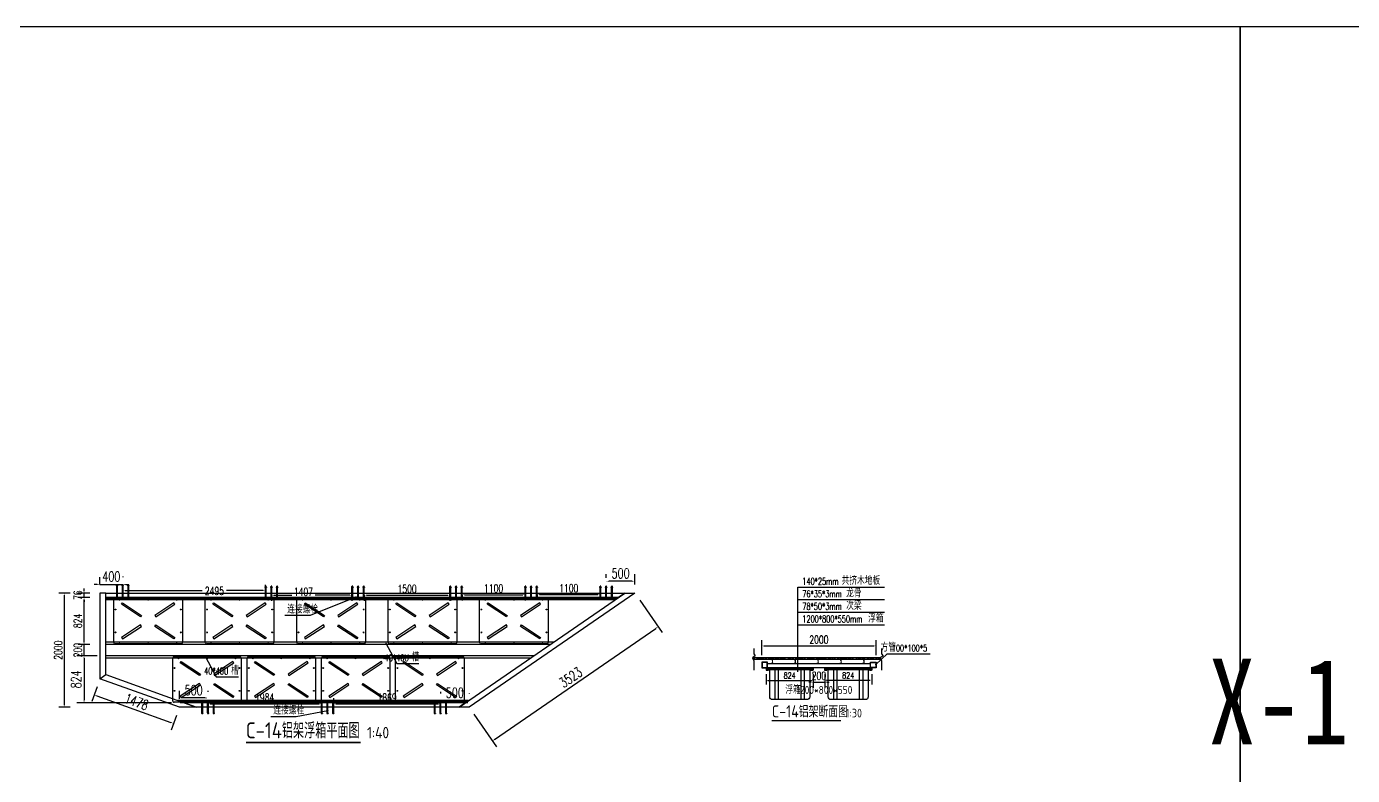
# Model space of a CAD drawing. Extents: x -89702 to 926017, y -610001 to -56924.
# Drawn here: x 89941 to 113140, y -504017 to -490906 of the extents above; entities that cross this region are included whole.
import ezdxf

# ---------------------------------------------------------------- set-up
doc = ezdxf.new("R2010")
doc.units = 0
doc.header["$LTSCALE"] = 10
doc.header["$MEASUREMENT"] = 0
for name, color, linetype in [('BJ02', 2, 'Continuous'), ('DIM_LEAD', 3, 'Continuous'), ('DIM_SYMB', 3, 'Continuous'), ('L-构造线', 6, 'Continuous'), ('PUB_TEXT', 7, 'Continuous'), ('W-FLOAT_BOWL浮筒', 253, 'Continuous'), ('W-STEEL_FRAME钢架', 3, 'Continuous'), ('W-STEEL_KEEL钢龙骨', 5, 'Continuous'), ('W-WOOD_FLOOR木地板', 30, 'Continuous'), ('浮箱U槽', 5, 'Continuous'), ('结构', 1, 'Continuous'), ('螺栓孔位', 2, 'Continuous')]:
    doc.layers.add(name, color=color, linetype=linetype)
doc.styles.add('_TCH_DIM', font='SIMPLEX', dxfattribs={"bigfont": 'GBCBIG'})
doc.styles.get("Standard").update_dxf_attribs({"font": 'gbenor.shx', "bigfont": 'gbcbig.shx'})
doc.styles.add('STANDARD_T3', font='simplex.shx', dxfattribs={"width": 0.7, "bigfont": 'gbcbig.shx'})
doc.styles.add('黑体', font='simhei.ttf', dxfattribs={"width": 0.8})
doc.dimstyles.new('W&&30', dxfattribs={"dimtxt": 105, "dimasz": 30, "dimexe": 75, "dimexo": 90, "dimgap": 30, "dimtad": 1, "dimdec": 0, "dimzin": 0, "dimdsep": 46, "dimtxsty": 'STANDARD_T3', "dimcen": 0.09, "dimclrd": 1, "dimclre": 1, "dimclrt": 7, "dimazin": 2, "dimtfac": 1, "dimtdec": 0, "dimtix": 1, "dimtmove": 2, "dimatfit": 3, "dimfxl": 0, "dimtolj": 1, "dimtzin": 0, "dimarcsym": 0})
doc.dimstyles.new('W&&40', dxfattribs={"dimtxt": 140, "dimasz": 40, "dimexe": 100, "dimexo": 120, "dimgap": 40, "dimtad": 1, "dimdec": 0, "dimzin": 0, "dimdsep": 46, "dimtxsty": 'STANDARD_T3', "dimcen": 0.09, "dimclrd": 1, "dimclre": 1, "dimclrt": 7, "dimazin": 2, "dimtfac": 1, "dimtdec": 0, "dimtix": 1, "dimtmove": 2, "dimatfit": 3, "dimfxl": 0, "dimtolj": 1, "dimtzin": 0, "dimarcsym": 0})
doc.dimstyles.new('W&&50', dxfattribs={"dimtxt": 175, "dimasz": 50, "dimexe": 125, "dimexo": 150, "dimgap": 50, "dimtad": 1, "dimdec": 0, "dimzin": 0, "dimdsep": 46, "dimtxsty": 'STANDARD_T3', "dimcen": 0.09, "dimclrd": 1, "dimclre": 1, "dimclrt": 7, "dimazin": 2, "dimtfac": 1, "dimtdec": 0, "dimtix": 1, "dimtmove": 2, "dimatfit": 3, "dimfxl": 0, "dimtolj": 1, "dimtzin": 0, "dimarcsym": 0})

# ---------------------------------------------------------------- blocks, each defined once
blk = doc.blocks.new('$matou$00000145')
at = {"layer": 'W-FLOAT_BOWL浮筒'}
for p, q in [((-600, -375), (-600, 375)), ((-575, 400), (575, 400)), ((600, 375), (600, -375)), ((575, -400), (-575, -400))]:
    blk.add_line(p, q, dxfattribs=at)
at = {"layer": 'W-FLOAT_BOWL浮筒', "color": 3}
for p, q in [((-507, 370), (-493, 370)), ((-500, 377), (-500, 363)), ((-7, 370), (7, 370)), ((0, 377), (0, 363)), ((493, 370), (507, 370)), ((500, 377), (500, 363)), ((-577, 200), (-563, 200)), ((-570, 207), (-570, 193)), ((563, 200), (577, 200)), ((570, 207), (570, 193)), ((-577, -200), (-563, -200)), ((-570, -193), (-570, -207)), ((563, -200), (577, -200)), ((570, -193), (570, -207)), ((-507, -370), (-493, -370)), ((-500, -377), (-500, -363)), ((-7, -370), (7, -370)), ((0, -377), (0, -363)), ((493, -370), (507, -370)), ((500, -377), (500, -363))]:
    blk.add_line(p, q, dxfattribs=at)
at = {"layer": 'W-FLOAT_BOWL浮筒', "ltscale": 100}
for points in [[(-450, 316), (-117, 95), (-133, 70), (-467, 291)], [(450, 316), (117, 95), (133, 70), (467, 291)], [(-450, -316), (-117, -95), (-133, -70), (-467, -291)], [(450, -316), (117, -95), (133, -70), (467, -291)]]:
    blk.add_lwpolyline(points, close=True, dxfattribs=at)
at = {"layer": 'W-FLOAT_BOWL浮筒'}
for centre in [(-500, 370), (0, 370), (500, 370), (-570, 200), (570, 200), (-570, -200), (570, -200), (-500, -370), (0, -370), (500, -370)]:
    blk.add_circle(centre, 7, dxfattribs=at)
for centre, start, end in [((-575, 375), 90, 180), ((575, 375), 0, 90), ((-575, -375), 180, 270), ((575, -375), 270, 0)]:
    blk.add_arc(centre, 25, start, end, dxfattribs=at)
blk = doc.blocks.new('浮箱')
at = {"layer": 'W-FLOAT_BOWL浮筒', "rotation": 270}
blk.add_blockref('$matou$00000145', (0, 0), dxfattribs=at)
blk = doc.blocks.new('*U132')
at = {"layer": 'W-FLOAT_BOWL浮筒'}
blk.add_blockref('浮箱', (0, 0), dxfattribs=at)
blk = doc.blocks.new('*U133')
at = {"layer": 'W-FLOAT_BOWL浮筒', "color": 0, "linetype": 'ByBlock', "lineweight": -2, "transparency": 16777216}
for p in [(0, 6400), (0, 4800), (0, 3200), (0, 1600), (0, 0)]:
    blk.add_blockref('*U132', p, dxfattribs=at)
blk = doc.blocks.new('*U134')
at = {"layer": 'W-FLOAT_BOWL浮筒'}
blk.add_blockref('浮箱', (0, 0), dxfattribs=at)
blk = doc.blocks.new('*U135')
at = {"layer": 'W-FLOAT_BOWL浮筒', "color": 0, "linetype": 'ByBlock', "lineweight": -2, "transparency": 16777216}
for p in [(0, 3900), (0, 2600), (0, 1300), (0, 0)]:
    blk.add_blockref('*U134', p, dxfattribs=at)
blk = doc.blocks.new('1')
at = {"lineweight": -3}
for p, q in [((-1521938, 1214338), (-1521935, 1214338)), ((-1521938, 1214336), (-1521931, 1214336)), ((-1521938, 1214336), (-1521914, 1214336)), ((-1521936, 1214341), (-1521936, 1214346)), ((-1521936, 1214346), (-1521916, 1214346)), ((-1521935, 1214341), (-1521936, 1214341)), ((-1521934, 1214347), (-1521932, 1214347)), ((-1521933, 1214352), (-1521931, 1214355)), ((-1521933, 1214136), (-1521933, 1214352)), ((-1521919, 1214352), (-1521933, 1214352)), ((-1521932, 1214347), (-1521919, 1214347)), ((-1521932, 1214346), (-1521932, 1214341)), ((-1521921, 1214355), (-1521931, 1214355)), ((-1521919, 1214352), (-1521921, 1214355)), ((-1521919, 1214347), (-1521921, 1214347)), ((-1521921, 1214346), (-1521921, 1214341)), ((-1521919, 1214136), (-1521919, 1214352)), ((-1521917, 1214341), (-1521916, 1214341)), ((-1521914, 1214338), (-1521917, 1214338)), ((-1521916, 1214341), (-1521916, 1214346)), ((-1521938, 1214136), (-1521931, 1214136)), ((-1521938, 1214136), (-1521914, 1214136)), ((-1521938, 1214134), (-1521935, 1214134)), ((-1521935, 1214131), (-1521936, 1214131)), ((-1521936, 1214131), (-1521936, 1214126)), ((-1521936, 1214126), (-1521916, 1214126)), ((-1521934, 1214125), (-1521932, 1214125)), ((-1521932, 1214126), (-1521932, 1214131)), ((-1521932, 1214125), (-1521919, 1214125)), ((-1521921, 1214126), (-1521921, 1214131)), ((-1521919, 1214125), (-1521921, 1214125)), ((-1521914, 1214134), (-1521917, 1214134)), ((-1521917, 1214131), (-1521916, 1214131)), ((-1521916, 1214131), (-1521916, 1214126))]:
    blk.add_line(p, q, dxfattribs=at)
at = {"color": 1}
for p, q in [((-1521936, 1214346), (-1521934, 1214347)), ((-1521919, 1214347), (-1521916, 1214346))]:
    blk.add_line(p, q, dxfattribs=at)
at = {"color": 6, "lineweight": -3}
for p, q in [((-1521931, 1214136), (-1521931, 1214355)), ((-1521921, 1214136), (-1521921, 1214355))]:
    blk.add_line(p, q, dxfattribs=at)
at = {"lineweight": -3}
for points in [[(-1521933, 1214336), (-1521938, 1214336), (-1521938, 1214338), (-1521914, 1214338), (-1521914, 1214336), (-1521919, 1214336)], [(-1521935, 1214338), (-1521935, 1214341), (-1521917, 1214341), (-1521917, 1214338)], [(-1521933, 1214136), (-1521938, 1214136), (-1521938, 1214134), (-1521914, 1214134), (-1521914, 1214136), (-1521919, 1214136)], [(-1521935, 1214134), (-1521935, 1214131), (-1521917, 1214131), (-1521917, 1214134)]]:
    blk.add_lwpolyline(points, dxfattribs=at)
for centre, radius, start, end in [((-1521934, 1214129), 3.22, 223.6028, 316.3972), ((-1521926, 1214140), 14.7, 248.7607, 291.2393), ((-1521919, 1214129), 3.22, 223.6028, 316.3972)]:
    blk.add_arc(centre, radius, start, end, dxfattribs=at)
blk = doc.blocks.new('螺栓孔位')
at = {"layer": '螺栓孔位', "color": 1, "rotation": 270}
for p in [(-1214244, -1521833), (-1214244, -1521933), (-1214244, -1522033)]:
    blk.add_blockref('1', p, dxfattribs=at)
blk = doc.blocks.new('*D534')
at = {"layer": 'Defpoints', "color": 0, "transparency": 16777216}
for p in [(93116, -502703), (95101, -502763), (95101, -502823)]:
    blk.add_point(p, dxfattribs=at)
at = {"layer": '浮箱U槽', "color": 1, "lineweight": -2, "transparency": 16777216}
for p, q in [((95101, -502763), (95101, -502663)), ((93116, -502763), (93116, -502863)), ((93156, -502763), (95061, -502763))]:
    blk.add_line(p, q, dxfattribs=at)
at = {"layer": '浮箱U槽', "color": 1, "transparency": 16777216}
for points in [[(93156, -502756), (93156, -502770), (93116, -502763)], [(95061, -502756), (95061, -502770), (95101, -502763)]]:
    blk.add_solid(points, dxfattribs=at)
at = {"layer": '浮箱U槽', "color": 7, "transparency": 16777216, "insert": (94108, -502653), "char_height": 140, "attachment_point": 5, "style": 'STANDARD_T3'}
blk.add_mtext('\\A1;1984', dxfattribs=at)
blk = doc.blocks.new('*D535')
at = {"layer": 'Defpoints', "color": 0, "transparency": 16777216}
for p in [(97184, -502704), (95315, -502823), (97184, -502764)]:
    blk.add_point(p, dxfattribs=at)
at = {"layer": '浮箱U槽', "color": 1, "lineweight": -2, "transparency": 16777216}
for p, q in [((95315, -502764), (95315, -502664)), ((95355, -502764), (97144, -502764)), ((97184, -502764), (97184, -502864))]:
    blk.add_line(p, q, dxfattribs=at)
at = {"layer": '浮箱U槽', "color": 1, "transparency": 16777216}
for points in [[(95355, -502757), (95355, -502770), (95315, -502764)], [(97144, -502757), (97144, -502770), (97184, -502764)]]:
    blk.add_solid(points, dxfattribs=at)
at = {"layer": '浮箱U槽', "color": 7, "transparency": 16777216, "insert": (96249, -502654), "char_height": 140, "attachment_point": 5, "style": 'STANDARD_T3'}
blk.add_mtext('\\A1;1869', dxfattribs=at)
blk = doc.blocks.new('*D529')
at = {"layer": 'Defpoints', "color": 0, "transparency": 16777216}
for p in [(91626, -500823), (94121, -500778), (94121, -500823)]:
    blk.add_point(p, dxfattribs=at)
at = {"layer": '浮箱U槽', "color": 1, "lineweight": -2, "transparency": 16777216}
for p, q in [((91626, -500778), (91626, -500678)), ((91666, -500778), (93015, -500778)), ((94081, -500778), (93440, -500778)), ((94121, -500778), (94121, -500678))]:
    blk.add_line(p, q, dxfattribs=at)
at = {"layer": '浮箱U槽', "color": 1, "transparency": 16777216}
for points in [[(91666, -500771), (91666, -500785), (91626, -500778)], [(94081, -500771), (94081, -500785), (94121, -500778)]]:
    blk.add_solid(points, dxfattribs=at)
at = {"layer": '浮箱U槽', "color": 7, "transparency": 16777216, "insert": (93228, -500787), "char_height": 140, "attachment_point": 5, "style": 'STANDARD_T3'}
blk.add_mtext('\\A1;2495', dxfattribs=at)
blk = doc.blocks.new('*D530')
at = {"layer": 'Defpoints', "color": 0, "transparency": 16777216}
for p in [(94228, -500704), (95635, -500823), (95635, -500861)]:
    blk.add_point(p, dxfattribs=at)
at = {"layer": '浮箱U槽', "color": 1, "lineweight": -2, "transparency": 16777216}
for p, q in [((94228, -500824), (94228, -500961)), ((94268, -500861), (94581, -500861)), ((95595, -500861), (94988, -500861)), ((95635, -500861), (95635, -500961))]:
    blk.add_line(p, q, dxfattribs=at)
at = {"layer": '浮箱U槽', "color": 1, "transparency": 16777216}
for points in [[(94268, -500855), (94268, -500868), (94228, -500861)], [(95595, -500855), (95595, -500868), (95635, -500861)]]:
    blk.add_solid(points, dxfattribs=at)
at = {"layer": '浮箱U槽', "color": 7, "transparency": 16777216, "insert": (94785, -500801), "char_height": 140, "attachment_point": 5, "style": 'STANDARD_T3'}
blk.add_mtext('\\A1;1407', dxfattribs=at)
blk = doc.blocks.new('*D531')
at = {"layer": 'Defpoints', "color": 0, "transparency": 16777216}
for p in [(95849, -500823), (97349, -500823), (97349, -500860)]:
    blk.add_point(p, dxfattribs=at)
at = {"layer": '浮箱U槽', "color": 1, "lineweight": -2, "transparency": 16777216}
for p, q in [((95849, -500860), (95849, -500960)), ((95889, -500860), (97309, -500860)), ((97349, -500860), (97349, -500960))]:
    blk.add_line(p, q, dxfattribs=at)
at = {"layer": '浮箱U槽', "color": 1, "transparency": 16777216}
for points in [[(95889, -500853), (95889, -500867), (95849, -500860)], [(97309, -500853), (97309, -500867), (97349, -500860)]]:
    blk.add_solid(points, dxfattribs=at)
at = {"layer": '浮箱U槽', "color": 7, "transparency": 16777216, "insert": (96599, -500750), "char_height": 140, "attachment_point": 5, "style": 'STANDARD_T3'}
blk.add_mtext('\\A1;1500', dxfattribs=at)
blk = doc.blocks.new('*D532')
at = {"layer": 'Defpoints', "color": 0, "transparency": 16777216}
for p in [(97563, -500823), (98663, -500823), (98663, -500853)]:
    blk.add_point(p, dxfattribs=at)
at = {"layer": '浮箱U槽', "color": 1, "lineweight": -2, "transparency": 16777216}
for p, q in [((97563, -500853), (97563, -500953)), ((97603, -500853), (98623, -500853)), ((98663, -500853), (98663, -500953))]:
    blk.add_line(p, q, dxfattribs=at)
at = {"layer": '浮箱U槽', "color": 1, "transparency": 16777216}
for points in [[(97603, -500846), (97603, -500859), (97563, -500853)], [(98623, -500846), (98623, -500859), (98663, -500853)]]:
    blk.add_solid(points, dxfattribs=at)
at = {"layer": '浮箱U槽', "color": 7, "transparency": 16777216, "insert": (98113, -500743), "char_height": 140, "attachment_point": 5, "style": 'STANDARD_T3'}
blk.add_mtext('\\A1;1100', dxfattribs=at)
blk = doc.blocks.new('*D533')
at = {"layer": 'Defpoints', "color": 0, "transparency": 16777216}
for p in [(98877, -500823), (99977, -500823), (99977, -500849)]:
    blk.add_point(p, dxfattribs=at)
at = {"layer": '浮箱U槽', "color": 1, "lineweight": -2, "transparency": 16777216}
for p, q in [((98877, -500849), (98877, -500949)), ((98917, -500849), (99937, -500849)), ((99977, -500849), (99977, -500949))]:
    blk.add_line(p, q, dxfattribs=at)
at = {"layer": '浮箱U槽', "color": 1, "transparency": 16777216}
for points in [[(98917, -500843), (98917, -500856), (98877, -500849)], [(99937, -500843), (99937, -500856), (99977, -500849)]]:
    blk.add_solid(points, dxfattribs=at)
at = {"layer": '浮箱U槽', "color": 7, "transparency": 16777216, "insert": (99427, -500739), "char_height": 140, "attachment_point": 5, "style": 'STANDARD_T3'}
blk.add_mtext('\\A1;1100', dxfattribs=at)
blk = doc.blocks.new('*D543')
at = {"layer": 'Defpoints', "color": 0, "transparency": 16777216}
for p in [(90947, -501723), (91326, -501723), (91326, -501923)]:
    blk.add_point(p, dxfattribs=at)
at = {"layer": '浮箱U槽', "color": 1, "lineweight": -2, "transparency": 16777216}
for p, q in [((91047, -501723), (90847, -501723)), ((90947, -501683), (90947, -501643)), ((90947, -501923), (90947, -501723)), ((91047, -501923), (90847, -501923)), ((90947, -501963), (90947, -502003))]:
    blk.add_line(p, q, dxfattribs=at)
at = {"layer": '浮箱U槽', "color": 1, "transparency": 16777216}
for points in [[(90940, -501683), (90953, -501683), (90947, -501723)], [(90940, -501963), (90953, -501963), (90947, -501923)]]:
    blk.add_solid(points, dxfattribs=at)
at = {"layer": '浮箱U槽', "color": 7, "transparency": 16777216, "insert": (90837, -501823), "char_height": 140, "attachment_point": 5, "rotation": 90, "style": 'STANDARD_T3'}
blk.add_mtext('\\A1;200', dxfattribs=at)
blk = doc.blocks.new('*D544')
at = {"layer": 'Defpoints', "color": 0, "transparency": 16777216}
for p in [(90947, -500899), (91326, -500899), (91326, -501723)]:
    blk.add_point(p, dxfattribs=at)
at = {"layer": '浮箱U槽', "color": 1, "lineweight": -2, "transparency": 16777216}
for p, q in [((91047, -500899), (90847, -500899)), ((90947, -501683), (90947, -500939)), ((91047, -501723), (90847, -501723))]:
    blk.add_line(p, q, dxfattribs=at)
at = {"layer": '浮箱U槽', "color": 1, "transparency": 16777216}
for points in [[(90940, -500939), (90953, -500939), (90947, -500899)], [(90940, -501683), (90953, -501683), (90947, -501723)]]:
    blk.add_solid(points, dxfattribs=at)
at = {"layer": '浮箱U槽', "color": 7, "transparency": 16777216, "insert": (90837, -501311), "char_height": 140, "attachment_point": 5, "rotation": 90, "style": 'STANDARD_T3'}
blk.add_mtext('\\A1;824', dxfattribs=at)
blk = doc.blocks.new('*D545')
at = {"layer": 'Defpoints', "color": 0, "transparency": 16777216}
for p in [(90947, -500823), (91226, -500823), (91326, -500899)]:
    blk.add_point(p, dxfattribs=at)
at = {"layer": '浮箱U槽', "color": 1, "lineweight": -2, "transparency": 16777216}
for p, q in [((91047, -500823), (90847, -500823)), ((90947, -500783), (90947, -500743)), ((90947, -500899), (90947, -500823)), ((91047, -500899), (90847, -500899)), ((90947, -500939), (90947, -500979))]:
    blk.add_line(p, q, dxfattribs=at)
at = {"layer": '浮箱U槽', "color": 1, "transparency": 16777216}
for points in [[(90940, -500783), (90953, -500783), (90947, -500823)], [(90940, -500939), (90953, -500939), (90947, -500899)]]:
    blk.add_solid(points, dxfattribs=at)
at = {"layer": '浮箱U槽', "color": 7, "transparency": 16777216, "insert": (90837, -500861), "char_height": 140, "attachment_point": 5, "rotation": 90, "style": 'STANDARD_T3'}
blk.add_mtext('\\A1;76', dxfattribs=at)
blk = doc.blocks.new('*D546')
at = {"layer": 'Defpoints', "color": 0, "transparency": 16777216}
for p in [(90605, -500823), (90947, -500823), (90947, -502823)]:
    blk.add_point(p, dxfattribs=at)
at = {"layer": '浮箱U槽', "color": 1, "lineweight": -2, "transparency": 16777216}
for p, q in [((90705, -500823), (90505, -500823)), ((90605, -502783), (90605, -500863)), ((90705, -502823), (90505, -502823))]:
    blk.add_line(p, q, dxfattribs=at)
at = {"layer": '浮箱U槽', "color": 1, "transparency": 16777216}
for points in [[(90599, -500863), (90612, -500863), (90605, -500823)], [(90599, -502783), (90612, -502783), (90605, -502823)]]:
    blk.add_solid(points, dxfattribs=at)
at = {"layer": '浮箱U槽', "color": 7, "transparency": 16777216, "insert": (90495, -501823), "char_height": 140, "attachment_point": 5, "rotation": 90, "style": 'STANDARD_T3'}
blk.add_mtext('\\A1;2000', dxfattribs=at)
blk = doc.blocks.new('*D767')
at = {"layer": 'Defpoints', "color": 0, "transparency": 16777216}
for p in [(102881, -502154), (103705, -502154), (103705, -502351)]:
    blk.add_point(p, dxfattribs=at)
at = {"layer": 'W-STEEL_FRAME钢架', "color": 1, "lineweight": -2, "transparency": 16777216}
for p, q in [((102881, -502244), (102881, -502426)), ((103705, -502244), (103705, -502426)), ((102911, -502351), (103675, -502351))]:
    blk.add_line(p, q, dxfattribs=at)
at = {"layer": 'W-STEEL_FRAME钢架', "color": 1, "transparency": 16777216}
for points in [[(102911, -502346), (102911, -502356), (102881, -502351)], [(103675, -502346), (103675, -502356), (103705, -502351)]]:
    blk.add_solid(points, dxfattribs=at)
at = {"layer": 'W-STEEL_FRAME钢架', "color": 7, "transparency": 16777216, "insert": (103293, -502269), "char_height": 105, "attachment_point": 5, "style": 'STANDARD_T3'}
blk.add_mtext('\\A1;824', dxfattribs=at)
blk = doc.blocks.new('*D768')
at = {"layer": 'Defpoints', "color": 0, "transparency": 16777216}
for p in [(103905, -502154), (104728, -502154), (104728, -502346)]:
    blk.add_point(p, dxfattribs=at)
at = {"layer": 'W-STEEL_FRAME钢架', "color": 1, "lineweight": -2, "transparency": 16777216}
for p, q in [((103905, -502244), (103905, -502421)), ((104728, -502244), (104728, -502421)), ((103935, -502346), (104698, -502346))]:
    blk.add_line(p, q, dxfattribs=at)
at = {"layer": 'W-STEEL_FRAME钢架', "color": 1, "transparency": 16777216}
for points in [[(103935, -502341), (103935, -502351), (103905, -502346)], [(104698, -502341), (104698, -502351), (104728, -502346)]]:
    blk.add_solid(points, dxfattribs=at)
at = {"layer": 'W-STEEL_FRAME钢架', "color": 7, "transparency": 16777216, "insert": (104316, -502264), "char_height": 105, "attachment_point": 5, "style": 'STANDARD_T3'}
blk.add_mtext('\\A1;824', dxfattribs=at)
blk = doc.blocks.new('*D769')
at = {"layer": 'Defpoints', "color": 0, "transparency": 16777216}
for p in [(104804, -501749), (102805, -502032), (104804, -502032)]:
    blk.add_point(p, dxfattribs=at)
at = {"layer": '浮箱U槽', "color": 1, "lineweight": -2, "transparency": 16777216}
for p, q in [((102805, -501912), (102805, -501649)), ((102845, -501749), (104764, -501749)), ((104804, -501912), (104804, -501649))]:
    blk.add_line(p, q, dxfattribs=at)
at = {"layer": '浮箱U槽', "color": 1, "transparency": 16777216}
for points in [[(102845, -501743), (102845, -501756), (102805, -501749)], [(104764, -501743), (104764, -501756), (104804, -501749)]]:
    blk.add_solid(points, dxfattribs=at)
at = {"layer": '浮箱U槽', "color": 7, "transparency": 16777216, "insert": (103804, -501639), "char_height": 140, "attachment_point": 5, "style": 'STANDARD_T3'}
blk.add_mtext('\\A1;2000', dxfattribs=at)
blk = doc.blocks.new('*D770')
at = {"layer": 'Defpoints', "color": 0, "transparency": 16777216}
for p in [(103705, -502175), (103905, -502175), (103905, -502381)]:
    blk.add_point(p, dxfattribs=at)
at = {"layer": 'W-WOOD_FLOOR木地板', "color": 1, "lineweight": -2, "transparency": 16777216}
for p, q in [((103665, -502381), (103625, -502381)), ((103705, -502295), (103705, -502481)), ((103705, -502381), (103905, -502381)), ((103905, -502295), (103905, -502481)), ((103945, -502381), (103985, -502381))]:
    blk.add_line(p, q, dxfattribs=at)
at = {"layer": 'W-WOOD_FLOOR木地板', "color": 1, "transparency": 16777216}
for points in [[(103665, -502375), (103665, -502388), (103705, -502381)], [(103945, -502375), (103945, -502388), (103905, -502381)]]:
    blk.add_solid(points, dxfattribs=at)
at = {"layer": 'W-WOOD_FLOOR木地板', "color": 7, "transparency": 16777216, "insert": (103805, -502271), "char_height": 140, "attachment_point": 5, "style": 'STANDARD_T3'}
blk.add_mtext('\\A1;200', dxfattribs=at)
blk = doc.blocks.new('800')
at = {"color": 5, "lineweight": -3}
for p, q in [((-460, 520), (-460, 0)), ((-400, 520), (-400, 0)), ((0, 0), (0, 520)), ((60, 0), (60, 520))]:
    blk.add_line(p, q, dxfattribs=at)
at = {"color": 5}
blk.add_lwpolyline([(200, 550), (200, 520), (150, 520), (-550, 520), (-600, 520), (-600, 550)], close=True, dxfattribs=at)
at = {"color": 5, "lineweight": -3}
blk.add_lwpolyline([(150, 520), (150, 50, -0.414214), (100, 0), (-500, 0, -0.414214), (-550, 50), (-550, 520)], format="xyb", dxfattribs=at)
blk = doc.blocks.new('*D1549')
at = {"color": 1, "lineweight": -2, "transparency": 16777216}
for p, q in [((97184, -502554), (97184, -502579)), ((97234, -502704), (97634, -502704)), ((97684, -502573), (97684, -502579))]:
    blk.add_line(p, q, dxfattribs=at)
at = {"color": 1, "transparency": 16777216}
for points in [[(97234, -502696), (97234, -502713), (97184, -502704)], [(97634, -502696), (97634, -502713), (97684, -502704)]]:
    blk.add_solid(points, dxfattribs=at)
at = {"layer": 'Defpoints', "color": 0, "transparency": 16777216}
for p in [(97184, -502704), (97684, -502704), (97684, -502723)]:
    blk.add_point(p, dxfattribs=at)
at = {"color": 7, "transparency": 16777216, "insert": (97434, -502567), "char_height": 175, "attachment_point": 5, "style": 'STANDARD_T3'}
blk.add_mtext('\\A1;500', dxfattribs=at)
blk = doc.blocks.new('*D1550')
at = {"color": 1, "lineweight": -2, "transparency": 16777216}
for p, q in [((92616, -502673), (92616, -502535)), ((93066, -502660), (92666, -502660)), ((93116, -502553), (93116, -502535))]:
    blk.add_line(p, q, dxfattribs=at)
at = {"color": 1, "transparency": 16777216}
for points in [[(92666, -502652), (92666, -502668), (92616, -502660)], [(93066, -502652), (93066, -502668), (93116, -502660)]]:
    blk.add_solid(points, dxfattribs=at)
at = {"layer": 'Defpoints', "color": 0, "transparency": 16777216}
for p in [(92616, -502660), (93116, -502703), (92616, -502823)]:
    blk.add_point(p, dxfattribs=at)
at = {"color": 7, "transparency": 16777216, "insert": (92866, -502523), "char_height": 175, "attachment_point": 5, "style": 'STANDARD_T3'}
blk.add_mtext('\\A1;500', dxfattribs=at)
blk = doc.blocks.new('*D1551')
at = {"color": 1, "lineweight": -2, "transparency": 16777216}
for p, q in [((100084, -500554), (100084, -500490)), ((100534, -500615), (100134, -500615)), ((100584, -500673), (100584, -500490))]:
    blk.add_line(p, q, dxfattribs=at)
at = {"color": 1, "transparency": 16777216}
for points in [[(100134, -500607), (100134, -500624), (100084, -500615)], [(100534, -500607), (100534, -500624), (100584, -500615)]]:
    blk.add_solid(points, dxfattribs=at)
at = {"layer": 'Defpoints', "color": 0, "transparency": 16777216}
for p in [(100084, -500615), (100084, -500704), (100584, -500823)]:
    blk.add_point(p, dxfattribs=at)
at = {"color": 7, "transparency": 16777216, "insert": (100334, -500478), "char_height": 175, "attachment_point": 5, "style": 'STANDARD_T3'}
blk.add_mtext('\\A1;500', dxfattribs=at)
blk = doc.blocks.new('*D1552')
at = {"color": 1, "lineweight": -2, "transparency": 16777216}
for p, q in [((91226, -500673), (91226, -500546)), ((91626, -500531), (91626, -500546)), ((91176, -500671), (91126, -500671)), ((91226, -500671), (91626, -500671)), ((91676, -500671), (91726, -500671))]:
    blk.add_line(p, q, dxfattribs=at)
at = {"color": 1, "transparency": 16777216}
for points in [[(91176, -500663), (91176, -500680), (91226, -500671)], [(91676, -500663), (91676, -500680), (91626, -500671)]]:
    blk.add_solid(points, dxfattribs=at)
at = {"layer": 'Defpoints', "color": 0, "transparency": 16777216}
for p in [(91226, -500823), (91626, -500671), (91626, -500681)]:
    blk.add_point(p, dxfattribs=at)
at = {"color": 7, "transparency": 16777216, "insert": (91426, -500534), "char_height": 175, "attachment_point": 5, "style": 'STANDARD_T3'}
blk.add_mtext('\\A1;400', dxfattribs=at)
blk = doc.blocks.new('*D1657')
at = {"color": 1, "lineweight": -2, "transparency": 16777216}
for p, q in [((91175, -502463), (91081, -502723)), ((91171, -502622), (92467, -503089)), ((92565, -502964), (92472, -503224))]:
    blk.add_line(p, q, dxfattribs=at)
at = {"color": 1, "transparency": 16777216}
for points in [[(91174, -502614), (91168, -502630), (91124, -502605)], [(92470, -503081), (92464, -503097), (92514, -503106)]]:
    blk.add_solid(points, dxfattribs=at)
at = {"layer": 'Defpoints', "color": 0, "transparency": 16777216}
for p in [(91226, -502322), (92616, -502823), (92514, -503106)]:
    blk.add_point(p, dxfattribs=at)
at = {"color": 7, "transparency": 16777216, "insert": (91866, -502726), "char_height": 175, "attachment_point": 5, "rotation": 340.189, "style": 'STANDARD_T3'}
blk.add_mtext('\\A1;1478', dxfattribs=at)
blk = doc.blocks.new('*D1658')
at = {"color": 1, "lineweight": -2, "transparency": 16777216}
for p, q in [((100669, -500946), (101061, -501515)), ((98131, -503384), (100949, -501441)), ((97769, -502946), (98161, -503515))]:
    blk.add_line(p, q, dxfattribs=at)
at = {"color": 1, "transparency": 16777216}
for points in [[(100944, -501434), (100954, -501448), (100990, -501412)], [(98127, -503377), (98136, -503391), (98090, -503412)]]:
    blk.add_solid(points, dxfattribs=at)
at = {"layer": 'Defpoints', "color": 0, "transparency": 16777216}
for p in [(100584, -500823), (100990, -501412), (97684, -502823)]:
    blk.add_point(p, dxfattribs=at)
at = {"color": 7, "transparency": 16777216, "insert": (99462, -502299), "char_height": 175, "attachment_point": 5, "rotation": 34.5912, "style": 'STANDARD_T3'}
blk.add_mtext('\\A1;3523', dxfattribs=at)
blk = doc.blocks.new('*D1670')
at = {"color": 1, "lineweight": -2, "transparency": 16777216}
for p, q in [((91176, -501923), (90822, -501923)), ((90947, -501973), (90947, -502697)), ((92480, -502747), (90822, -502747))]:
    blk.add_line(p, q, dxfattribs=at)
at = {"color": 1, "transparency": 16777216}
for points in [[(90938, -501973), (90955, -501973), (90947, -501923)], [(90938, -502697), (90955, -502697), (90947, -502747)]]:
    blk.add_solid(points, dxfattribs=at)
at = {"layer": 'Defpoints', "color": 0, "transparency": 16777216}
for p in [(91326, -501923), (90947, -502747), (92630, -502747)]:
    blk.add_point(p, dxfattribs=at)
at = {"color": 7, "transparency": 16777216, "insert": (90809, -502335), "char_height": 175, "attachment_point": 5, "rotation": 90, "style": 'STANDARD_T3'}
blk.add_mtext('\\A1;824', dxfattribs=at)
blk = doc.blocks.new('$matou$00000085')
at = {"color": 0, "lineweight": 5}
for p, q in [((-17, 36, 0), (-17, 37, 0)), ((-4, 34, 0), (-4, 35, 0)), ((-1, 13, 0), (-3, 13, 0))]:
    blk.add_line(p, q, dxfattribs=at)
at = {"color": 0, "lineweight": 0, "ltscale": 0.5}
blk.add_arc((-2, 17, 0), 4.07, 274.7282, 349.8472, dxfattribs=at)
at = {"layer": '结构', "color": 0, "linetype": 'ByBlock', "lineweight": 0, "ltscale": 0.5}
for p, q in [((-7, 38, 0), (-16, 38, 0)), ((-16, 35, 0), (-8, 35, 0)), ((-7, -34, 0), (-7, 34, 0)), ((-5, 33, 0), (-4, 34, 0)), ((-4, 33, 0), (-5, 33, 0)), ((-5, 31, 0), (-4, 32, 0)), ((-4, 31, 0), (-5, 31, 0)), ((-5, 31, 0), (-4, 31, 0)), ((-4, 31, 0), (-5, 31, 0)), ((-5, 29, 0), (-4, 29, 0)), ((-4, 29, 0), (-5, 29, 0)), ((-5, 27, 0), (-4, 27, 0)), ((-4, 27, 0), (-5, 27, 0)), ((-4, 26, 0), (-5, 25, 0)), ((-5, 25, 0), (-4, 25, 0)), ((-5, 24, 0), (-4, 23, 0)), ((-4, 24, 0), (-5, 24, 0)), ((-5, 22, 0), (-4, 22, 0)), ((-4, 22, 0), (-5, 22, 0)), ((-5, 20, 0), (-4, 20, 0)), ((-4, 20, 0), (-5, 20, 0)), ((-4, 32, 0), (-4, 33, 0)), ((-4, 31, 0), (-4, 29, 0)), ((-4, 31, 0), (-4, 31, 0)), ((-4, 29, 0), (-4, 27, 0)), ((-4, 27, 0), (-4, 26, 0)), ((-4, 25, 0), (-4, 24, 0)), ((-4, 23, 0), (-4, 22, 0)), ((-4, 22, 0), (-4, 20, 0)), ((-4, 20, 0), (-4, 19, 0)), ((-4, -34, 0), (-4, 12, 0)), ((-1, 34, 0), (-1, 35, 0)), ((0, 33, 0), (-1, 34, 0)), ((-1, 33, 0), (0, 33, 0)), ((-1, 32, 0), (-1, 33, 0)), ((0, 31, 0), (-1, 32, 0)), ((-1, 31, 0), (0, 31, 0)), ((-1, 30, 0), (-1, 31, 0)), ((0, 30, 0), (-1, 30, 0)), ((-1, 29, 0), (0, 30, 0)), ((-1, 28, 0), (-1, 29, 0)), ((0, 28, 0), (-1, 28, 0)), ((-1, 28, 0), (0, 28, 0)), ((-1, 26, 0), (-1, 28, 0)), ((0, 26, 0), (-1, 26, 0)), ((-1, 26, 0), (0, 26, 0)), ((-1, 25, 0), (-1, 26, 0)), ((0, 24, 0), (-1, 25, 0)), ((-1, 24, 0), (0, 24, 0)), ((-1, 23, 0), (-1, 24, 0)), ((0, 22, 0), (-1, 23, 0)), ((-1, 22, 0), (0, 22, 0)), ((-1, 22, 0), (-1, 22, 0)), ((-1, 21, 0), (-1, 22, 0)), ((0, 21, 0), (-1, 21, 0)), ((-1, 20, 0), (0, 21, 0)), ((-1, 19, 0), (-1, 20, 0)), ((2, 38, 0), (16, 38, 0)), ((3, 34, 0), (3, 17, 0)), ((16, 35, 0), (4, 35, 0)), ((17, 37, 0), (17, 36, 0)), ((-17, -35, 0), (-8, -35, 0)), ((-17, -38, 0), (-17, -36, 0)), ((17, -38, 0), (-17, -38, 0)), ((-3, -35, 0), (17, -35, 0)), ((17, -36, 0), (17, -38, 0))]:
    blk.add_line(p, q, dxfattribs=at)
for centre, radius, start, end in [((-16, 37, 0), 1, 90, 180), ((-16, 36, 0), 1, 180, 270), ((-8, 34, 0), 1, 0, 90), ((-7, 35, 0), 3, 0, 90.0017), ((-2, 19, 0), 1.75, 180, 0), ((-3, 12, 0), 1, 90, 180), ((2, 35, 0), 3, 89.9983, 180), ((4, 34, 0), 1, 90, 180), ((16, 37, 0), 1, 0, 90), ((16, 36, 0), 1, 270, 360), ((-17, -36, 0), 0.5, 90, 180), ((-17, -38, 0), 0.5, 180, 270), ((-8, -34, 0), 1, 270, 0), ((-3, -34, 0), 1, 180, 270), ((17, -36, 0), 0.5, 0, 90), ((17, -38, 0), 0.5, 270, 0)]:
    blk.add_arc(centre, radius, start, end, dxfattribs=at)

msp = doc.modelspace()

# ---------------------------------------------------------------- hatches: boundary and pattern name
at = {"layer": 'W-WOOD_FLOOR木地板', "true_color": 0xcd6928}
h = msp.add_hatch(dxfattribs=at)
h.set_pattern_fill('木材', color=32, scale=10)
h.set_pattern_definition([(50, (-340900.03, -326289.085), (25.923532, 93.1234154), [600, -80, 200, -40]), (50, (-340846.83, -326269.085), (-66.465069, 3.554523), [120, -13.2, 240, -30]), (50, (-340880.028, -326255.085), (113.1698317, 176.5639521), [320, -56, 160, -40])])
edge = h.paths.add_edge_path()
edge.add_line((102646.4, -501955.3), (102640.5, -501959.6))
edge.add_line((102640.5, -501959.6), (102650.5, -501979.3))
edge.add_line((102650.5, -501979.3), (102878, -501979.3))
edge.add_line((102878, -501979.3), (102878, -501977.9))
edge.add_line((102878, -501977.9), (102893.2, -501977.9))
edge.add_arc((102893.2, -501980.9), 3, 31.86817, 90.00167, ccw=False)
edge.add_line((102895.8, -501979.3), (102900.2, -501979.3))
edge.add_arc((102902.7, -501980.9), 3, 90.00167, 148.13183, ccw=False)
edge.add_line((102902.7, -501977.9), (102913, -501977.9))
edge.add_line((102913, -501977.9), (102913, -501979.3))
edge.add_line((102913, -501979.3), (103278, -501979.3))
edge.add_line((103278, -501979.3), (103278, -501977.9))
edge.add_line((103278, -501977.9), (103293.2, -501977.9))
edge.add_arc((103293.2, -501980.9), 3, 31.86817, 90.00167, ccw=False)
edge.add_line((103295.8, -501979.3), (103300.2, -501979.3))
edge.add_arc((103302.7, -501980.9), 3, 90.00167, 148.13183, ccw=False)
edge.add_line((103302.7, -501977.9), (103313, -501977.9))
edge.add_line((103313, -501977.9), (103313, -501979.3))
edge.add_line((103313, -501979.3), (103678, -501979.3))
edge.add_line((103678, -501979.3), (103678, -501977.9))
edge.add_line((103678, -501977.9), (103693.2, -501977.9))
edge.add_arc((103693.2, -501980.9), 3, 31.86817, 90.00167, ccw=False)
edge.add_line((103695.8, -501979.3), (103700.2, -501979.3))
edge.add_arc((103702.7, -501980.9), 3, 90.00167, 148.13183, ccw=False)
edge.add_line((103702.7, -501977.9), (103713, -501977.9))
edge.add_line((103713, -501977.9), (103713, -501979.3))
edge.add_line((103713, -501979.3), (104078, -501979.3))
edge.add_line((104078, -501979.3), (104078, -501977.9))
edge.add_line((104078, -501977.9), (104093.2, -501977.9))
edge.add_arc((104093.2, -501980.9), 3, 31.86817, 90.00167, ccw=False)
edge.add_line((104095.8, -501979.3), (104100.2, -501979.3))
edge.add_arc((104102.7, -501980.9), 3, 90.00167, 148.13183, ccw=False)
edge.add_line((104102.7, -501977.9), (104113, -501977.9))
edge.add_line((104113, -501977.9), (104113, -501979.3))
edge.add_line((104113, -501979.3), (104478, -501979.3))
edge.add_line((104478, -501979.3), (104478, -501977.9))
edge.add_line((104478, -501977.9), (104493.2, -501977.9))
edge.add_arc((104493.2, -501980.9), 3, 31.86817, 90.00167, ccw=False)
edge.add_line((104495.8, -501979.3), (104500.2, -501979.3))
edge.add_arc((104502.7, -501980.9), 3, 90.00167, 148.13183, ccw=False)
edge.add_line((104502.7, -501977.9), (104513, -501977.9))
edge.add_line((104513, -501977.9), (104513, -501979.3))
edge.add_line((104513, -501979.3), (104879.7, -501979.3))
edge.add_line((104879.7, -501979.3), (104879.7, -501955.3))
edge.add_line((104879.7, -501955.3), (102646.4, -501955.3))

# ---------------------------------------------------------------- linework, layer by layer
at = {"color": 1, "lineweight": -3}
for p, q in [((104704.3, -502132.5), (102833, -502132.5)), ((102904.7, -502054.5), (104704.3, -502054.5))]:
    msp.add_line(p, q, dxfattribs=at)
at = {"color": 2}
msp.add_lwpolyline([(91325.9, -500922.8), (91325.9, -500822.8), (100407.6, -500822.8), (100262.5, -500922.8), (91325.9, -500922.8)], dxfattribs=at)
at = {"color": 3}
msp.add_lwpolyline([(97507.4, -502822.8), (100407.6, -500822.8), (100583.7, -500822.8), (97683.6, -502822.8)], close=True, dxfattribs=at)
at = {"color": 2}
for points in [[(102904.7, -502032.5), (102804.7, -502032.5), (102804.7, -502132.5), (102904.7, -502132.5)], [(102899.7, -502037.5), (102809.7, -502037.5), (102809.7, -502127.5), (102899.7, -502127.5)], [(104704.3, -502032.5), (104804.3, -502032.5), (104804.3, -502132.5), (104704.3, -502132.5)], [(104709.3, -502037.5), (104799.3, -502037.5), (104799.3, -502127.5), (104709.3, -502127.5)], [(92633.8, -502722.8), (97652.4, -502722.8), (97507.4, -502822.8), (92911.3, -502822.8)]]:
    msp.add_lwpolyline(points, close=True, dxfattribs=at)
at = {"color": 4}
for points in [[(102880.7, -502132.5), (102880.7, -502175.5), (102920.7, -502175.5), (102920.7, -502171.5), (102884.7, -502171.5), (102884.7, -502136.5), (102920.7, -502136.5), (102920.7, -502132.5)], [(103704.7, -502132.5), (103704.7, -502175.5), (103664.7, -502175.5), (103664.7, -502171.5), (103700.7, -502171.5), (103700.7, -502136.5), (103664.7, -502136.5), (103664.7, -502132.5)], [(103904.6, -502132.5), (103904.6, -502175.5), (103944.6, -502175.5), (103944.6, -502171.5), (103908.6, -502171.5), (103908.6, -502136.5), (103944.6, -502136.5), (103944.6, -502132.5)], [(104728.2, -502132.6), (104728.2, -502175.6), (104688.2, -502175.6), (104688.2, -502171.6), (104724.2, -502171.6), (104724.2, -502136.6), (104688.2, -502136.6), (104688.2, -502132.6)]]:
    msp.add_lwpolyline(points, close=True, dxfattribs=at)
at = {"layer": 'BJ02'}
msp.add_lwpolyline([(67937.1, -490906.1), (111175.6, -490906.1), (111175.6, -545966.6), (67937.1, -545966.6)], close=True, dxfattribs=at)
at = {"layer": 'BJ02', "color": 3}
for points in [[(91325.9, -502251.7), (91325.9, -500822.8), (91225.9, -500822.8), (91225.9, -502321.9)], [(91325.9, -502251.7), (92911.3, -502822.8), (92616.3, -502822.8), (91225.9, -502321.9)]]:
    msp.add_lwpolyline(points, close=True, dxfattribs=at)
at = {"layer": 'DIM_LEAD'}
for p, q in [((95703.4, -500894.9), (94902, -501218.6)), ((94902, -501218.6), (94460.5, -501218.6)), ((96231.2, -501709.9), (96417.4, -502058)), ((93074.1, -501941.6), (93260.2, -502289.6)), ((104802, -502074.3), (104997.1, -501888.6)), ((104997.1, -501888.6), (105753, -501888.6)), ((96417.4, -502058), (96805, -502058)), ((93260.2, -502289.6), (93647.9, -502289.6)), ((95209.5, -502883.6), (94658.2, -502988.3)), ((94658.2, -502988.3), (94216.7, -502988.3))]:
    msp.add_line(p, q, dxfattribs=at)
at = {"layer": 'DIM_LEAD', "const_width": 16}
for points in [[(95710.8, -500891.9, 1), (95695.9, -500897.9, 1)], [(96227.4, -501702.9, 1), (96235, -501717, 1)], [(93070.3, -501934.5, 1), (93077.8, -501948.6, 1)], [(104796.2, -502079.9, 1), (104807.8, -502068.8, 1)], [(95217.4, -502882.1, 1), (95201.7, -502885, 1)]]:
    msp.add_lwpolyline(points, format="xyb", close=True, dxfattribs=at)
at = {"layer": 'DIM_SYMB'}
for p, q in [((103433.7, -501377.9), (103433.7, -500718.5)), ((103433.7, -500718.5), (104953.3, -500718.5)), ((103433.7, -500938.3), (104953.3, -500938.3)), ((103433.7, -501158.1), (104953.3, -501158.1)), ((103433.7, -502201.4), (103433.7, -501377.9)), ((103433.7, -501377.9), (104953.3, -501377.9))]:
    msp.add_line(p, q, dxfattribs=at)
for points, const_width in [([(102979.5, -503056.6), (104191, -503056.6)], 21), ([(93778.3, -503439.7), (95786.9, -503439.7)], 28)]:
    msp.add_lwpolyline(points, dxfattribs=dict(at, const_width=const_width))
at = {"layer": 'L-构造线'}
msp.add_lwpolyline([(111175.6, -490906.1), (163556.4, -490906.1), (163556.4, -610000.5), (111175.6, -610000.5)], close=True, dxfattribs=at)
at = {"layer": 'W-WOOD_FLOOR木地板', "color": 1}
for points in [[(102665.4, -501796.4), (102665.4, -501887.7), (102691.2, -501924), (102641.2, -501959.6), (102665.4, -502007.2), (102665.4, -502171.2)], [(104900, -501796.4), (104900, -501887.7), (104925.8, -501924), (104875.8, -501959.6), (104900, -502007.2), (104900, -502171.2)]]:
    msp.add_lwpolyline(points, dxfattribs=at)
at = {"layer": 'W-WOOD_FLOOR木地板'}
for points in [[(104881.8, -501955.3), (102646.4, -501955.3)], [(102650.5, -501979.3), (104885.8, -501979.3)], [(104879.7, -501979.3), (104879.7, -501955.3)]]:
    msp.add_lwpolyline(points, dxfattribs=at)
at = {"layer": '浮箱U槽'}
for p, q in [((100296.9, -500899.1), (91325.9, -500899.1)), ((100238.9, -500939.1), (91325.9, -500939.1)), ((99160, -501683.1), (91325.9, -501683.1)), ((99102, -501723.1), (91325.9, -501723.1)), ((98812.1, -501923.1), (91325.9, -501923.1)), ((98754.1, -501963.1), (91325.9, -501963.1)), ((97675.9, -502706.6), (92588.9, -502706.6)), ((97659.9, -502746.6), (92629.6, -502746.6))]:
    msp.add_line(p, q, dxfattribs=at)

# ---------------------------------------------------------------- block references
at = {"layer": 'W-FLOAT_BOWL浮筒', "rotation": 90}
for name, p in [('*U133', (98468.6, -501311.1)), ('*U135', (96998.7, -502335.1))]:
    msp.add_blockref(name, p, dxfattribs=at)
at = {"layer": 'W-STEEL_KEEL钢龙骨', "yscale": -1, "rotation": 179.9999999999999}
for p in [(102986.7, -502016.5, 0), (103386.7, -502016.5, 0), (103786.7, -502016.5, 0), (104186.7, -502016.5, 0), (104586.7, -502016.5, 0)]:
    msp.add_blockref('$matou$00000085', p, dxfattribs=at)
at = {"layer": '浮箱U槽'}
for p in [(103492.7, -502689.1), (104516.7, -502689.1)]:
    msp.add_blockref('800', p, dxfattribs=at)
at = {"layer": '螺栓孔位', "rotation": 90}
for p in [(91618.9, -500791.4), (94220.5, -500815.1), (95735, -500815.1), (97449, -500815.1), (98762.8, -500815.1), (100076.6, -500815.1), (93109.2, -502813.8), (95200.7, -502813.8), (97176.6, -502815.1)]:
    msp.add_blockref('螺栓孔位', p, dxfattribs=at)

# ---------------------------------------------------------------- texts
at = {"layer": 'PUB_TEXT', "color": 7, "style": '_TCH_DIM', "width": 0.705882}
for s, p in [('140*25mm', (103513.5, -500676.5)), ('76*35*3mm', (103513.5, -500896.3)), ('78*50*3mm', (103513.5, -501116.1)), ('1200*800*550mm', (103513.5, -501335.9)), ('100*100*5', (105079, -501846.6)), ('40*40U', (96206.1, -502016)), ('40*40U', (93049, -502247.6))]:
    msp.add_text(s, height=119, dxfattribs=at).set_placement(p)
at = {"layer": 'PUB_TEXT', "color": 7, "style": '_TCH_DIM'}
for s, height, p in [('共挤木地板', 135.04, (104201.5, -500676.5)), ('龙骨', 135.04, (104281.5, -500896.3)), ('连接螺栓', 135.04, (94502.5, -501176.6)), ('次梁', 135.04, (104281.5, -501116.1)), ('浮箱', 135.04, (104665.5, -501335.9)), ('方管', 135.04, (104882.4, -501846.6)), ('槽', 135, (96678.1, -502016)), ('槽', 135, (93521, -502247.6)), ('连接螺栓', 135.04, (94258.7, -502946.3))]:
    msp.add_text(s, height=height, dxfattribs=at).set_placement(p)
at = {"layer": 'PUB_TEXT', "style": '黑体', "width": 0.8}
msp.add_text('X-1', height=1502.11, dxfattribs=at).set_placement((110622.1, -503472.5))
at = {"layer": 'PUB_TEXT'}
for s, height, p in [('浮箱', 135.04, (103217.4, -502588.9)), ('1200*800*550', 140, (103413.9, -502588.9))]:
    msp.add_text(s, height=height, dxfattribs=at).set_placement(p)
at = {"layer": 'PUB_TEXT', "color": 7}
for s, height, p in [('C-14', 210, (102979.5, -502998.9)), ('铝架断面图', 202.55, (103452, -502998.9)), ('1:30', 150, (104275, -502998.9)), ('C-14', 280, (93778.3, -503365.9)), ('铝架浮箱平面图', 270.07, (94408.3, -503365.9)), ('1:40', 200, (95898.9, -503365.9))]:
    msp.add_text(s, height=height, dxfattribs=at).set_placement(p)

# ---------------------------------------------------------------- dimensions: what is measured, and where the dimension line sits
at = {"color": 5}
for base, p1, p2, picture, middle in [((100083.6, -500615.3), (100583.7, -500822.8), (100083.6, -500704.4), '*D1551', (100333.6, -500477.8)), ((91625.9, -500671.5), (91225.9, -500822.8), (91625.9, -500680.7), '*D1552', (91425.9, -500534)), ((92616.3, -502660.1), (93116.2, -502703.1), (92616.3, -502822.8), '*D1550', (92866.3, -502522.6)), ((97683.6, -502704.4), (97183.6, -502704.4), (97683.6, -502722.8), '*D1549', (97433.6, -502566.9))]:
    dim = msp.add_linear_dim(base=base, p1=p1, p2=p2, dimstyle='W&&50', dxfattribs=at)
    dim.commit()
    dim.dimension.update_dxf_attribs({"geometry": picture, "text_midpoint": middle})
at = {"color": 4}
for p1, p2, distance, picture, middle in [((97683.6, -502822.8), (100583.7, -500822.8), -716.2, '*D1658', (99462.2, -502299.2)), ((91225.9, -502321.9), (92616.3, -502822.8), -301.1, '*D1657', (91865.6, -502726.3))]:
    dim = msp.add_aligned_dim(p1=p1, p2=p2, distance=distance, dimstyle='W&&50', dxfattribs=at)
    dim.commit()
    dim.dimension.update_dxf_attribs({"geometry": picture, "text_midpoint": middle})
dim = msp.add_linear_dim(base=(90946.8017, -502746.6058), p1=(91325.8794, -501923.0508), p2=(92629.6054, -502746.6058), angle=90, dimstyle='W&&50', dxfattribs=at)
dim.commit()
dim.dimension.update_dxf_attribs({"geometry": '*D1670', "text_midpoint": (90809.3017, -502334.8283)})
at = {"layer": 'W-STEEL_FRAME钢架'}
for base, p1, p2, picture, middle in [((103704.7, -502351.2), (102880.7, -502154), (103704.7, -502154), '*D767', (103292.7, -502268.7)), ((104728.2, -502346.1), (103904.6, -502154), (104728.2, -502154.1), '*D768', (104316.4, -502263.6))]:
    dim = msp.add_linear_dim(base=base, p1=p1, p2=p2, dimstyle='W&&30', dxfattribs=at)
    dim.commit()
    dim.dimension.update_dxf_attribs({"geometry": picture, "text_midpoint": middle})
at = {"layer": 'W-WOOD_FLOOR木地板'}
dim = msp.add_linear_dim(base=(103904.6, -502381.3), p1=(103704.7, -502175.5), p2=(103904.6, -502175.5), dimstyle='W&&40', dxfattribs=at)
dim.commit()
dim.dimension.update_dxf_attribs({"geometry": '*D770', "text_midpoint": (103804.7, -502271.3)})
at = {"layer": '浮箱U槽'}
for base, p1, p2, angle, picture, middle in [((90605.2, -500822.8), (90946.8, -502822.8), (90946.8, -500822.8), 90, '*D546', (90495.2, -501822.8)), ((90946.8, -500822.8), (91325.9, -500899.1), (91225.9, -500822.8), 90, '*D545', (90836.8, -500860.9)), ((97349, -500859.8), (95849, -500822.8), (97349, -500823.1), 180, '*D531', (96599, -500749.8)), ((98662.8, -500852.7), (97563, -500823.1), (98662.8, -500823.1), 180, '*D532', (98112.9, -500742.7)), ((99976.6, -500849.2), (98876.8, -500823), (99976.6, -500823.1), 180, '*D533', (99426.7, -500739.2)), ((90946.8, -500899.1), (91325.9, -501723.1), (91325.9, -500899.1), 90, '*D544', (90836.8, -501311.1)), ((90946.8, -501723.1), (91325.9, -501923.1), (91325.9, -501723.1), 90, '*D543', (90836.8, -501823.1)), ((95100.6856, -502763.0997), (93116.2412, -502703.1351), (95100.6856, -502823.0092), 180, '*D534', (94108.4634, -502653.0997)), ((97183.6, -502763.7), (95314.7, -502823), (97183.6, -502704.4), 180, '*D535', (96249.1, -502653.7))]:
    dim = msp.add_linear_dim(base=base, p1=p1, p2=p2, angle=angle, dimstyle='W&&40', override={"dimfxlon": 1}, dxfattribs=at)
    dim.commit()
    dim.dimension.update_dxf_attribs({"geometry": picture, "text_midpoint": middle})
for base, p1, p2, picture, middle in [((94120.5, -500778.1), (91625.9, -500822.8), (94120.5, -500823.1), '*D529', (93227.5, -500786.8)), ((95635, -500861.3), (94227.7, -500704.4), (95635, -500822.8), '*D530', (94784.8, -500801.2))]:
    dim = msp.add_linear_dim(base=base, p1=p1, p2=p2, angle=180, dimstyle='W&&40', override={"dimfxlon": 1}, dxfattribs=at)
    dim.commit()
    dim.dimension.update_dxf_attribs({"geometry": picture, "text_midpoint": middle, "dimtype": 128})
dim = msp.add_linear_dim(base=(104804.3, -501749.3), p1=(102804.7, -502032.5), p2=(104804.3, -502032.5), angle=180, dimstyle='W&&40', dxfattribs=at)
dim.commit()
dim.dimension.update_dxf_attribs({"geometry": '*D769', "text_midpoint": (103804.5, -501639.3)})

doc.saveas('drawing.dxf')
